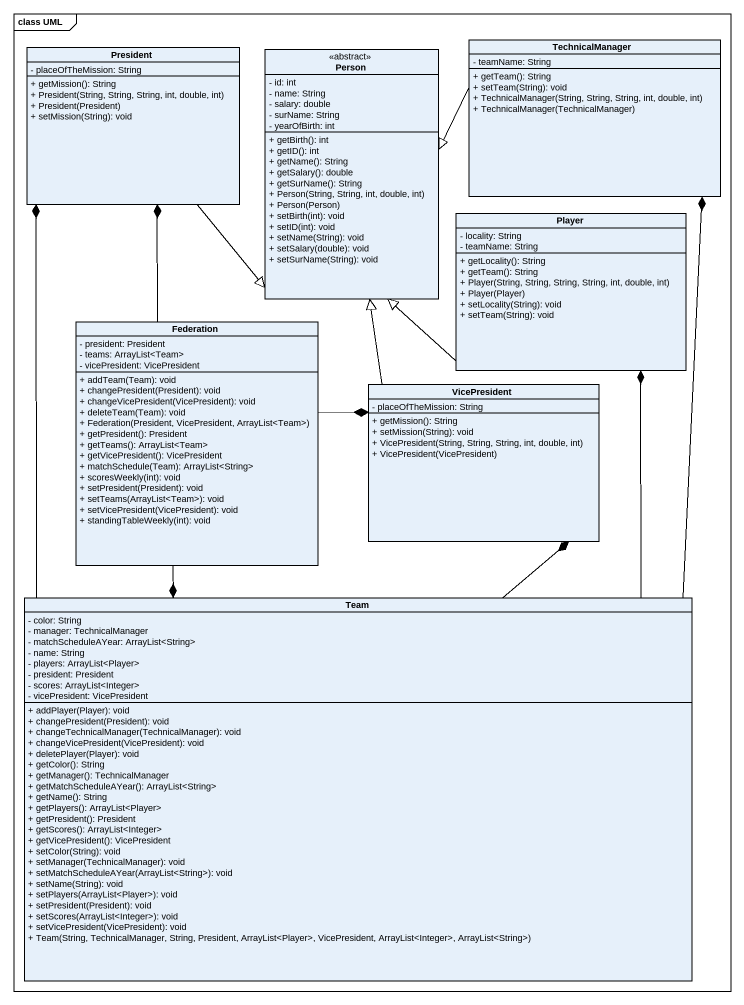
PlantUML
@startuml
mainframe class UML
hide circle
hide empty members
skinparam classAttributeIconSize 0
class President {
  - placeOfTheMission: String
  + getMission(): String
  + President(String, String, String, int, double, int)
  + President(President)
  + setMission(String): void
}
class TechnicalManager {
  - teamName: String
  + getTeam(): String
  + setTeam(String): void
  + TechnicalManager(String, String, String, int, double, int)
  + TechnicalManager(TechnicalManager)
}
class "Person" as Person_ <<abstract>> {
  - id: int
  - name: String
  - salary: double
  - surName: String
  - yearOfBirth: int
  + getBirth(): int
  + getID(): int
  + getName(): String
  + getSalary(): double
  + getSurName(): String
  + Person(String, String, int, double, int)
  + Person(Person)
  + setBirth(int): void
  + setID(int): void
  + setName(String): void
  + setSalary(double): void
  + setSurName(String): void
}
class Player {
  - locality: String
  - teamName: String
  + getLocality(): String
  + getTeam(): String
  + Player(String, String, String, String, int, double, int)
  + Player(Player)
  + setLocality(String): void
  + setTeam(String): void
}
class Federation {
  - president: President
  - teams: ArrayList<Team>
  - vicePresident: VicePresident
  + addTeam(Team): void
  + changePresident(President): void
  + changeVicePresident(VicePresident): void
  + deleteTeam(Team): void
  + Federation(President, VicePresident, ArrayList<Team>)
  + getPresident(): President
  + getTeams(): ArrayList<Team>
  + getVicePresident(): VicePresident
  + matchSchedule(Team): ArrayList<String>
  + scoresWeekly(int): void
  + setPresident(President): void
  + setTeams(ArrayList<Team>): void
  + setVicePresident(VicePresident): void
  + standingTableWeekly(int): void
}
class VicePresident {
  - placeOfTheMission: String
  + getMission(): String
  + setMission(String): void
  + VicePresident(String, String, String, int, double, int)
  + VicePresident(VicePresident)
}
class Team {
  - color: String
  - manager: TechnicalManager
  - matchScheduleAYear: ArrayList<String>
  - name: String
  - players: ArrayList<Player>
  - president: President
  - scores: ArrayList<Integer>
  - vicePresident: VicePresident
  + addPlayer(Player): void
  + changePresident(President): void
  + changeTechnicalManager(TechnicalManager): void
  + changeVicePresident(VicePresident): void
  + deletePlayer(Player): void
  + getColor(): String
  + getManager(): TechnicalManager
  + getMatchScheduleAYear(): ArrayList<String>
  + getName(): String
  + getPlayers(): ArrayList<Player>
  + getPresident(): President
  + getScores(): ArrayList<Integer>
  + getVicePresident(): VicePresident
  + setColor(String): void
  + setManager(TechnicalManager): void
  + setMatchScheduleAYear(ArrayList<String>): void
  + setName(String): void
  + setPlayers(ArrayList<Player>): void
  + setPresident(President): void
  + setScores(ArrayList<Integer>): void
  + setVicePresident(VicePresident): void
  + Team(String, TechnicalManager, String, President, ArrayList<Player>, VicePresident, ArrayList<Integer>, ArrayList<String>)
}
President -right-|> Person_
TechnicalManager -left-|> Person_
Player -left-|> Person_
Federation -up-* President
Federation -right-* VicePresident
Federation --* Team
VicePresident -up-|> Person_
Team -up-* President
Team -up-* TechnicalManager
Team -up-* Player
Team -up-* VicePresident
@enduml
